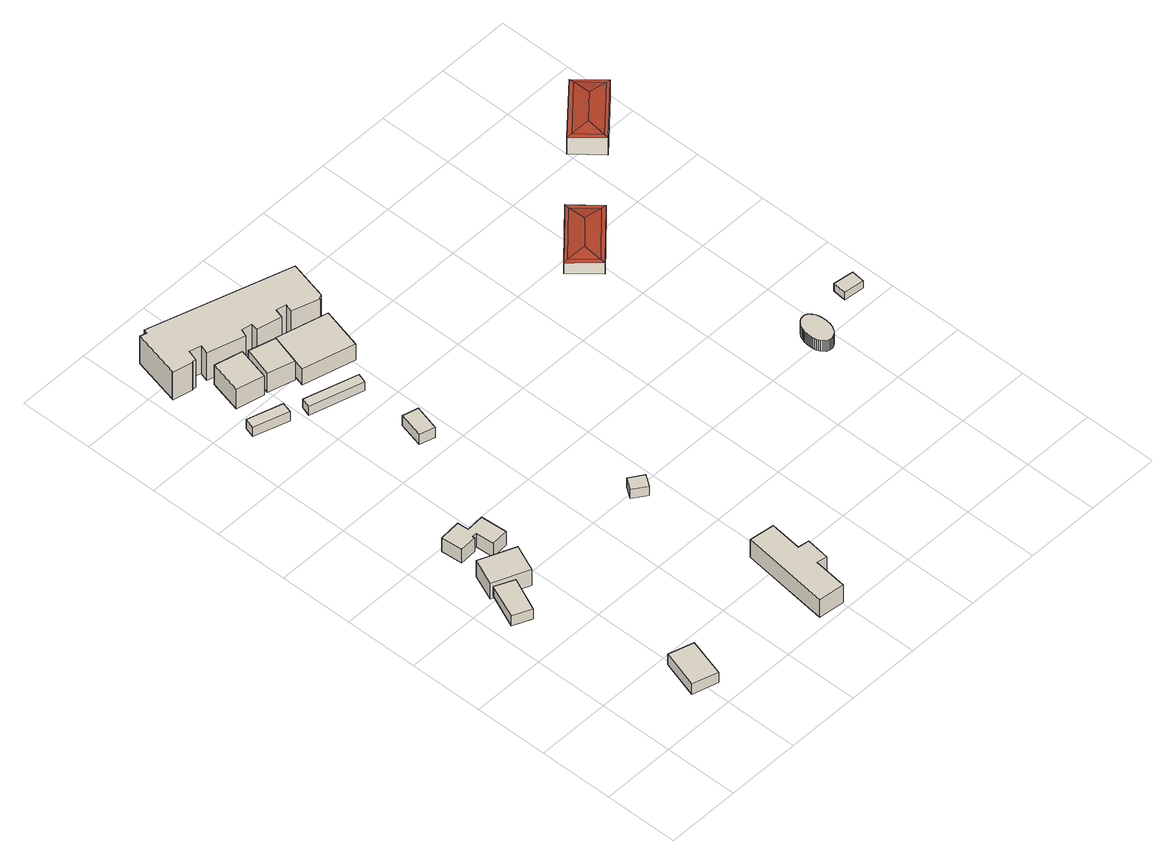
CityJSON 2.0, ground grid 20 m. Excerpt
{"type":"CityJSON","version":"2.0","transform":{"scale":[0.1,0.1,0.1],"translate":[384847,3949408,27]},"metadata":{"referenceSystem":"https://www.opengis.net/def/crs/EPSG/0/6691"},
"CityObjects":{
"building1":{"type":"Building","attributes":{"class":3001,"usage":461,"measuredHeight":3.4,"storeysAboveGround":9999,"storeysBelowGround":9999,"prefecture":13,"city":13104,"footprintArea":-9999,"fireproofType":1011,"coverageRatio":60,"floorAreaRatio":300,"surveyYear":1,"urbanPlanType":21,"areaClassificationType":22,"landUseType":214,"districts":"3","detailedUsage":"0","floodRisk_description":10,"floodRisk_rank":1,"floodRisk_depth":0.22,"floodRisk_adminType":2,"floodRisk_scale":2},"geometry":[{"type":"Solid","lod":"1","boundaries":[[[[0,1,2,3]],[[0,3,4,5]],[[3,2,6,4]],[[2,1,7,6]],[[1,0,5,7]],[[5,4,6,7]]]]}]},
"building2":{"type":"Building","attributes":{"class":3001,"usage":461,"measuredHeight":14.8,"storeysAboveGround":9999,"storeysBelowGround":9999,"prefecture":13,"city":13103,"footprintArea":-9999,"fireproofType":1011,"coverageRatio":60,"floorAreaRatio":200,"surveyYear":1,"urbanPlanType":21,"areaClassificationType":22,"landUseType":214,"districts":"3","detailedUsage":"0","floodRisk_description":10,"floodRisk_rank":1,"floodRisk_depth":0.12,"floodRisk_adminType":2,"floodRisk_scale":2},"geometry":[{"type":"Solid","lod":"1","boundaries":[[[[8,9,10,11]],[[8,11,12,13]],[[11,10,14,12]],[[10,9,15,14]],[[9,8,13,15]],[[13,12,14,15]]]]}]},
"building3":{"type":"Building","attributes":{"class":3001,"usage":422,"measuredHeight":12.3,"storeysAboveGround":1,"storeysBelowGround":0,"prefecture":13,"city":13104,"footprintArea":79.81,"fireproofType":1002,"coverageRatio":60,"floorAreaRatio":300,"surveyYear":2021,"urbanPlanType":21,"areaClassificationType":22,"landUseType":214,"districts":"3","detailedUsage":"1121","floodRisk_description":10,"floodRisk_rank":1,"floodRisk_depth":0.22,"floodRisk_adminType":2,"floodRisk_scale":2},"geometry":[{"type":"Solid","lod":"1","boundaries":[[[[16,17,18,19]],[[16,19,20,21]],[[19,18,22,20]],[[18,17,23,22]],[[17,16,21,23]],[[21,20,22,23]]]]}]},
"building4":{"type":"Building","attributes":{"class":3001,"usage":422,"measuredHeight":8.8,"storeysAboveGround":1,"storeysBelowGround":0,"prefecture":13,"city":13104,"footprintArea":66.47,"fireproofType":1002,"coverageRatio":60,"floorAreaRatio":300,"surveyYear":2021,"urbanPlanType":21,"areaClassificationType":22,"landUseType":214,"districts":"3","detailedUsage":"1121","floodRisk_description":10,"floodRisk_rank":1,"floodRisk_depth":0.22,"floodRisk_adminType":2,"floodRisk_scale":2},"geometry":[{"type":"Solid","lod":"1","boundaries":[[[[24,25,26,27,28,29,30,31,32,33]],[[24,33,34,35]],[[33,32,36,34]],[[32,31,37,36]],[[31,30,38,37]],[[30,29,39,38]],[[29,28,40,39]],[[28,27,41,40]],[[27,26,42,41]],[[26,25,43,42]],[[25,24,35,43]],[[35,34,36,37,38,39,40,41,42,43]]]]}]},
"building5":{"type":"Building","attributes":{"class":3001,"usage":422,"measuredHeight":3.5,"storeysAboveGround":1,"storeysBelowGround":0,"prefecture":13,"city":13104,"footprintArea":28.44,"fireproofType":1002,"coverageRatio":60,"floorAreaRatio":300,"surveyYear":2021,"urbanPlanType":21,"areaClassificationType":22,"landUseType":214,"districts":"3","detailedUsage":"1121","floodRisk_description":10,"floodRisk_rank":1,"floodRisk_depth":0.03,"floodRisk_adminType":2,"floodRisk_scale":2},"geometry":[{"type":"Solid","lod":"1","boundaries":[[[[44,45,46,47]],[[44,47,48,49]],[[47,46,50,48]],[[46,45,51,50]],[[45,44,49,51]],[[49,48,50,51]]]]}]},
"building6":{"type":"Building","attributes":{"class":3001,"usage":411,"measuredHeight":8.1,"storeysAboveGround":2,"storeysBelowGround":0,"prefecture":13,"city":13104,"footprintArea":69.35,"fireproofType":1003,"coverageRatio":60,"floorAreaRatio":300,"surveyYear":2021,"urbanPlanType":21,"areaClassificationType":22,"landUseType":211,"districts":"3","detailedUsage":"1310","floodRisk_description":10,"floodRisk_rank":1,"floodRisk_depth":0.03,"floodRisk_adminType":2,"floodRisk_scale":2},"geometry":[{"type":"Solid","lod":"1","boundaries":[[[[52,53,54,55]],[[52,55,56,57]],[[55,54,58,56]],[[54,53,59,58]],[[53,52,57,59]],[[57,56,58,59]]]]}]},
"building7":{"type":"Building","attributes":{"class":3001,"usage":421,"measuredHeight":13.2,"storeysAboveGround":1,"storeysBelowGround":0,"prefecture":13,"city":13103,"footprintArea":182.22,"fireproofType":1001,"coverageRatio":60,"floorAreaRatio":200,"surveyYear":2021,"urbanPlanType":21,"areaClassificationType":22,"landUseType":214,"districts":"3","detailedUsage":"1110"},"geometry":[{"type":"Solid","lod":"1","boundaries":[[[[60,61,62,63,64,65,66,67]],[[60,67,68,69]],[[67,66,70,68]],[[66,65,71,70]],[[65,64,72,71]],[[64,63,73,72]],[[63,62,74,73]],[[62,61,75,74]],[[61,60,69,75]],[[69,68,70,71,72,73,74,75]]]]}]},
"building8":{"type":"Building","attributes":{"class":3001,"usage":461,"measuredHeight":4.2,"storeysAboveGround":9999,"storeysBelowGround":9999,"prefecture":13,"city":13104,"footprintArea":-9999,"fireproofType":1011,"coverageRatio":60,"floorAreaRatio":300,"surveyYear":1,"urbanPlanType":21,"areaClassificationType":22,"landUseType":214,"districts":"3","detailedUsage":"0","floodRisk_description":10,"floodRisk_rank":1,"floodRisk_depth":0.02,"floodRisk_adminType":2,"floodRisk_scale":2},"geometry":[{"type":"Solid","lod":"1","boundaries":[[[[76,77,78,79]],[[76,79,80,81]],[[79,78,82,80]],[[78,77,83,82]],[[77,76,81,83]],[[81,80,82,83]]]]}]},
"building9":{"type":"Building","attributes":{"class":3003,"usage":422,"measuredHeight":3.2,"storeysAboveGround":1,"storeysBelowGround":0,"prefecture":13,"city":13104,"footprintArea":39.31,"fireproofType":1002,"coverageRatio":60,"floorAreaRatio":300,"surveyYear":2021,"urbanPlanType":21,"areaClassificationType":22,"landUseType":214,"districts":"3","detailedUsage":"1121","floodRisk_description":10,"floodRisk_rank":1,"floodRisk_depth":0.01,"floodRisk_adminType":2,"floodRisk_scale":2},"geometry":[{"type":"Solid","lod":"1","boundaries":[[[[84,85,86,87]],[[84,87,88,89]],[[87,86,90,88]],[[86,85,91,90]],[[85,84,89,91]],[[89,88,90,91]]]]}]},
"building10":{"type":"Building","attributes":{"class":3001,"usage":411,"measuredHeight":9.1,"storeysAboveGround":2,"storeysBelowGround":0,"prefecture":13,"city":13104,"footprintArea":61.27,"fireproofType":1003,"coverageRatio":60,"floorAreaRatio":300,"surveyYear":2021,"urbanPlanType":21,"areaClassificationType":22,"landUseType":211,"districts":"3","detailedUsage":"1310","floodRisk_description":10,"floodRisk_rank":1,"floodRisk_depth":0.04,"floodRisk_adminType":2,"floodRisk_scale":2},"geometry":[{"type":"Solid","lod":"1","boundaries":[[[[92,93,94,95]],[[92,95,96,97]],[[95,94,98,96]],[[94,93,99,98]],[[93,92,97,99]],[[97,96,98,99]]]]}]},
"building11":{"type":"Building","attributes":{"class":3002,"usage":412,"measuredHeight":9.3,"storeysAboveGround":3,"storeysBelowGround":0,"prefecture":13,"city":13104,"footprintArea":482.92,"fireproofType":1001,"coverageRatio":60,"floorAreaRatio":300,"surveyYear":2021,"urbanPlanType":21,"areaClassificationType":22,"landUseType":211,"districts":"3","detailedUsage":"1320","floodRisk":"[{\"description\": 10, \"rank\": 1, \"depth\": 0.01, \"adminType\": 2, \"scale\": 2}, {\"description\": 8, \"rank\": 1, \"depth\": 0.01, \"adminType\": 2, \"scale\": 2}]"},"geometry":[{"type":"Solid","lod":"1","boundaries":[[[[100,101,102,103,104,105,106,107,108,109,110,111,112,113,114,115,116,117,118,119,120,121,122]],[[100,122,123,124]],[[122,121,125,123]],[[121,120,126,125]],[[120,119,127,126]],[[119,118,128,127]],[[118,117,129,128]],[[117,116,130,129]],[[116,115,131,130]],[[115,114,132,131]],[[114,113,133,132]],[[113,112,134,133]],[[112,111,135,134]],[[111,110,136,135]],[[110,109,137,136]],[[109,108,138,137]],[[108,107,139,138]],[[107,106,140,139]],[[106,105,141,140]],[[105,104,142,141]],[[104,103,143,142]],[[103,102,144,143]],[[102,101,145,144]],[[101,100,124,145]],[[124,123,125,126,127,128,129,130,131,132,133,134,135,136,137,138,139,140,141,142,143,144,145]]]]}]},
"building12":{"type":"Building","attributes":{"class":3001,"usage":421,"measuredHeight":-9999,"storeysAboveGround":1,"storeysBelowGround":0,"prefecture":13,"city":13103,"footprintArea":16.81,"fireproofType":1001,"coverageRatio":60,"floorAreaRatio":200,"surveyYear":2021,"urbanPlanType":21,"areaClassificationType":22,"landUseType":214,"districts":"3","detailedUsage":"1110","floodRisk_description":10,"floodRisk_rank":1,"floodRisk_depth":0.14,"floodRisk_adminType":2,"floodRisk_scale":2},"geometry":[{"type":"Solid","lod":"1","boundaries":[[[[146,147,148,149]],[[146,149,150,151]],[[149,148,152,150]],[[148,147,153,152]],[[147,146,151,153]],[[151,150,152,153]]]]}]},
"building13":{"type":"Building","attributes":{"class":3001,"usage":422,"measuredHeight":8.7,"storeysAboveGround":2,"storeysBelowGround":0,"prefecture":13,"city":13104,"footprintArea":137.43,"fireproofType":1003,"coverageRatio":60,"floorAreaRatio":300,"surveyYear":2021,"urbanPlanType":21,"areaClassificationType":22,"landUseType":214,"districts":"3","detailedUsage":"1123","floodRisk":"[{\"description\": 10, \"rank\": 1, \"depth\": 0.04, \"adminType\": 2, \"scale\": 2}, {\"description\": 8, \"rank\": 1, \"depth\": 0.011, \"adminType\": 2, \"scale\": 2}]"},"geometry":[{"type":"Solid","lod":"1","boundaries":[[[[154,155,156,157]],[[154,157,158,159]],[[157,156,160,158]],[[156,155,161,160]],[[155,154,159,161]],[[159,158,160,161]]]]}]},
"building14":{"type":"Building","attributes":{"class":3003,"usage":421,"measuredHeight":4.6,"storeysAboveGround":1,"storeysBelowGround":0,"prefecture":13,"city":13103,"footprintArea":45.16,"fireproofType":1001,"coverageRatio":60,"floorAreaRatio":200,"surveyYear":2021,"urbanPlanType":21,"areaClassificationType":22,"landUseType":214,"districts":"3","detailedUsage":"1110","floodRisk_description":10,"floodRisk_rank":1,"floodRisk_depth":0.04,"floodRisk_adminType":2,"floodRisk_scale":2},"geometry":[{"type":"Solid","lod":"1","boundaries":[[[[162,163,164,165,166,167,168,169,170,171,172,173,174,175,176,177,178,179,180,181,182,183,184,185,186,187,188,189,190,191,192,193,194,195,196,197,198,199,200,201,202,203,204,205,206,207,208,209,210,211]],[[162,211,212,213]],[[211,210,214,212]],[[210,209,215,214]],[[209,208,216,215]],[[208,207,217,216]],[[207,206,218,217]],[[206,205,219,218]],[[205,204,220,219]],[[204,203,221,220]],[[203,202,222,221]],[[202,201,223,222]],[[201,200,224,223]],[[200,199,225,224]],[[199,198,226,225]],[[198,197,227,226]],[[197,196,228,227]],[[196,195,229,228]],[[195,194,230,229]],[[194,193,231,230]],[[193,192,232,231]],[[192,191,233,232]],[[191,190,234,233]],[[190,189,235,234]],[[189,188,236,235]],[[188,187,237,236]],[[187,186,238,237]],[[186,185,239,238]],[[185,184,240,239]],[[184,183,241,240]],[[183,182,242,241]],[[182,181,243,242]],[[181,180,244,243]],[[180,179,245,244]],[[179,178,246,245]],[[178,177,247,246]],[[177,176,248,247]],[[176,175,249,248]],[[175,174,250,249]],[[174,173,251,250]],[[173,172,252,251]],[[172,171,253,252]],[[171,170,254,253]],[[170,169,255,254]],[[169,168,256,255]],[[168,167,257,256]],[[167,166,258,257]],[[166,165,259,258]],[[165,164,260,259]],[[164,163,261,260]],[[163,162,213,261]],[[213,212,214,215,216,217,218,219,220,221,222,223,224,225,226,227,228,229,230,231,232,233,234,235,236,237,238,239,240,241,242,243,244,245,246,247,248,249,250,251,252,253,254,255,256,257,258,259,260,261]]]]}]},
"building15":{"type":"Building","attributes":{"class":9999,"usage":402,"measuredHeight":4.3,"storeysAboveGround":1,"storeysBelowGround":1,"prefecture":13,"city":13104,"footprintArea":165.1,"fireproofType":1002,"coverageRatio":60,"floorAreaRatio":300,"surveyYear":2021,"urbanPlanType":21,"areaClassificationType":22,"landUseType":212,"districts":"5","detailedUsage":"1221","floodRisk_description":8,"floodRisk_rank":1,"floodRisk_depth":0.003,"floodRisk_adminType":2,"floodRisk_scale":2},"geometry":[{"type":"Solid","lod":"2","boundaries":[[[[262,263,264,265]],[[266,267,268,269]],[[270,271,272,266]],[[268,267,272,273]],[[271,274,273,272]],[[266,272,267]],[[269,268,273]],[[275,269,273,274]],[[275,270,266,269]],[[265,264,270,275]],[[262,265,275,274]],[[264,263,271,270]],[[263,262,274,271]]]],"semantics":{"surfaces":[{"type":"GroundSurface"},{"type":"RoofSurface"},{"type":"WallSurface"}],"values":[[0,1,1,1,1,1,1,1,1,2,2,2,2]]}}]},
"building16":{"type":"Building","attributes":{"class":3003,"usage":461,"measuredHeight":2.8,"storeysAboveGround":9999,"storeysBelowGround":9999,"prefecture":13,"city":13103,"footprintArea":-9999,"fireproofType":1011,"coverageRatio":60,"floorAreaRatio":200,"surveyYear":1,"urbanPlanType":21,"areaClassificationType":22,"landUseType":214,"districts":"3","detailedUsage":"0","floodRisk_description":10,"floodRisk_rank":1,"floodRisk_depth":0.03,"floodRisk_adminType":2,"floodRisk_scale":2},"geometry":[{"type":"Solid","lod":"1","boundaries":[[[[276,277,278,279]],[[276,279,280,281]],[[279,278,282,280]],[[278,277,283,282]],[[277,276,281,283]],[[281,280,282,283]]]]}]},
"building17":{"type":"Building","attributes":{"class":9999,"usage":402,"measuredHeight":6.2,"storeysAboveGround":1,"storeysBelowGround":1,"prefecture":13,"city":13104,"footprintArea":163.53,"fireproofType":1002,"coverageRatio":60,"floorAreaRatio":300,"surveyYear":2021,"urbanPlanType":21,"areaClassificationType":22,"landUseType":212,"districts":"5","detailedUsage":"1221"},"geometry":[{"type":"Solid","lod":"2","boundaries":[[[[284,285,286,287]],[[288,289,290,291]],[[291,290,292,293]],[[294,295,290,289]],[[290,295,292]],[[292,295,296,293]],[[293,296,291]],[[297,288,291,296]],[[296,295,294,297]],[[286,285,294,289]],[[287,286,289,288]],[[284,287,288,297]],[[285,284,297,294]]]],"semantics":{"surfaces":[{"type":"GroundSurface"},{"type":"RoofSurface"},{"type":"WallSurface"}],"values":[[0,1,1,1,1,1,1,1,1,2,2,2,2]]}}]}
},
"vertices":[
[102,563,52],[61,472,52],[11,494,52],[52,586,52],[52,586,84],[102,563,84],[11,494,84],[61,472,84],
[148,64,29],[179,167,29],[246,147,29],[216,44,29],[216,44,63],[148,64,63],[246,147,63],[179,167,63],
[82,667,34],[178,627,34],[147,555,34],[52,596,34],[52,596,87],[82,667,87],[147,555,87],[178,627,87],
[142,722,45],[129,721,45],[129,715,45],[83,712,45],[79,770,45],[137,774,45],[139,744,45],[187,747,45],[192,676,45],[145,673,45],[145,673,90],[142,722,90],[192,676,90],[187,747,90],[139,744,90],[137,774,90],[79,770,90],[83,712,90],[129,715,90],[129,721,90],
[51,1346,56],[144,1317,56],[136,1289,56],[43,1318,56],[43,1318,87],[51,1346,87],[136,1289,87],[144,1317,87],
[81,1404,56],[103,1492,56],[177,1474,56],[155,1386,56],[155,1386,120],[81,1404,120],[177,1474,120],[103,1492,120],
[621,249,24],[610,162,24],[640,158,24],[632,94,24],[604,98,24],[593,8,24],[523,16,24],[553,258,24],[553,258,82],[621,249,82],[523,16,82],[593,8,82],[604,98,82],[632,94,82],[640,158,82],[610,162,82],
[283,1027,52],[300,1095,52],[342,1084,52],[324,1016,52],[324,1016,85],[283,1027,85],[342,1084,85],[300,1095,85],
[321,1230,54],[179,1271,54],[187,1297,54],[329,1255,54],[329,1255,83],[321,1230,83],[187,1297,83],[179,1271,83],
[260,1447,56],[237,1367,56],[166,1387,56],[189,1467,56],[189,1467,118],[260,1447,118],[166,1387,118],[237,1367,118],
[8,1534,52],[39,1662,52],[56,1657,52],[60,1668,52],[437,1551,52],[411,1447,52],[401,1442,52],[400,1439,52],[329,1463,52],[334,1483,52],[307,1490,52],[300,1466,52],[233,1482,52],[237,1500,52],[209,1506,52],[202,1486,52],[103,1515,52],[110,1539,52],[80,1548,52],[71,1519,52],[62,1520,52],[60,1519,52],[7,1531,52],[7,1531,143],[8,1534,143],[60,1519,143],[62,1520,143],[71,1519,143],[80,1548,143],[110,1539,143],[103,1515,143],[202,1486,143],[209,1506,143],[237,1500,143],[233,1482,143],[300,1466,143],[307,1490,143],[334,1483,143],[329,1463,143],[400,1439,143],[401,1442,143],[411,1447,143],[437,1551,143],[60,1668,143],[56,1657,143],[39,1662,143],
[491,570,41],[512,600,41],[549,575,41],[527,544,41],[527,544,71],[491,570,71],[549,575,71],[512,600,71],
[268,1457,53],[406,1421,53],[377,1310,53],[239,1346,53],[239,1346,106],[268,1457,106],[377,1310,106],[406,1421,106],
[1148,558,26],[1143,559,26],[1138,561,26],[1135,565,26],[1132,568,26],[1129,573,26],[1127,577,26],[1125,582,26],[1124,587,26],[1124,592,26],[1123,597,26],[1123,601,26],[1123,606,26],[1124,611,26],[1125,616,26],[1126,621,26],[1128,626,26],[1130,630,26],[1132,635,26],[1135,639,26],[1138,643,26],[1142,646,26],[1146,649,26],[1150,651,26],[1155,652,26],[1160,652,26],[1165,651,26],[1169,649,26],[1173,645,26],[1176,641,26],[1179,637,26],[1181,633,26],[1182,628,26],[1183,623,26],[1184,618,26],[1184,613,26],[1184,608,26],[1184,604,26],[1183,599,26],[1183,594,26],[1181,589,26],[1180,584,26],[1178,580,26],[1175,575,26],[1173,571,26],[1169,567,26],[1166,564,26],[1162,561,26],[1157,559,26],[1153,558,26],[1153,558,61],[1148,558,61],[1157,559,61],[1162,561,61],[1166,564,61],[1169,567,61],[1173,571,61],[1175,575,61],[1178,580,61],[1180,584,61],[1181,589,61],[1183,594,61],[1183,599,61],[1184,604,61],[1184,608,61],[1184,613,61],[1184,618,61],[1183,623,61],[1182,628,61],[1181,633,61],[1179,637,61],[1176,641,61],[1173,645,61],[1169,649,61],[1165,651,61],[1160,652,61],[1155,652,61],[1150,651,61],[1146,649,61],[1142,646,61],[1138,643,61],[1135,639,61],[1132,635,61],[1130,630,61],[1128,626,61],[1126,621,61],[1125,616,61],[1124,611,61],[1123,606,61],[1123,601,61],[1123,597,61],[1124,592,61],[1124,587,61],[1125,582,61],[1127,577,61],[1129,573,61],[1132,568,61],[1135,565,61],[1138,561,61],[1143,559,61],
[1107,1211,27],[974,1091,27],[911,1161,27],[1045,1281,27],[926,1162,63],[976,1157,70],[1040,1215,70],[1043,1267,63],[911,1161,63],[974,1091,63],[975,1107,63],[1092,1212,63],[1107,1211,63],[1045,1281,63],
[1338,633,26],[1283,639,26],[1287,676,26],[1342,669,26],[1342,669,50],[1338,633,50],[1287,676,50],[1283,639,50],
[1399,1467,8],[1263,1348,8],[1201,1419,8],[1337,1537,8],[1337,1537,63],[1201,1419,63],[1217,1419,63],[1338,1525,63],[1268,1415,70],[1334,1472,70],[1263,1348,63],[1265,1363,63],[1387,1469,63],[1399,1467,63]
]}
